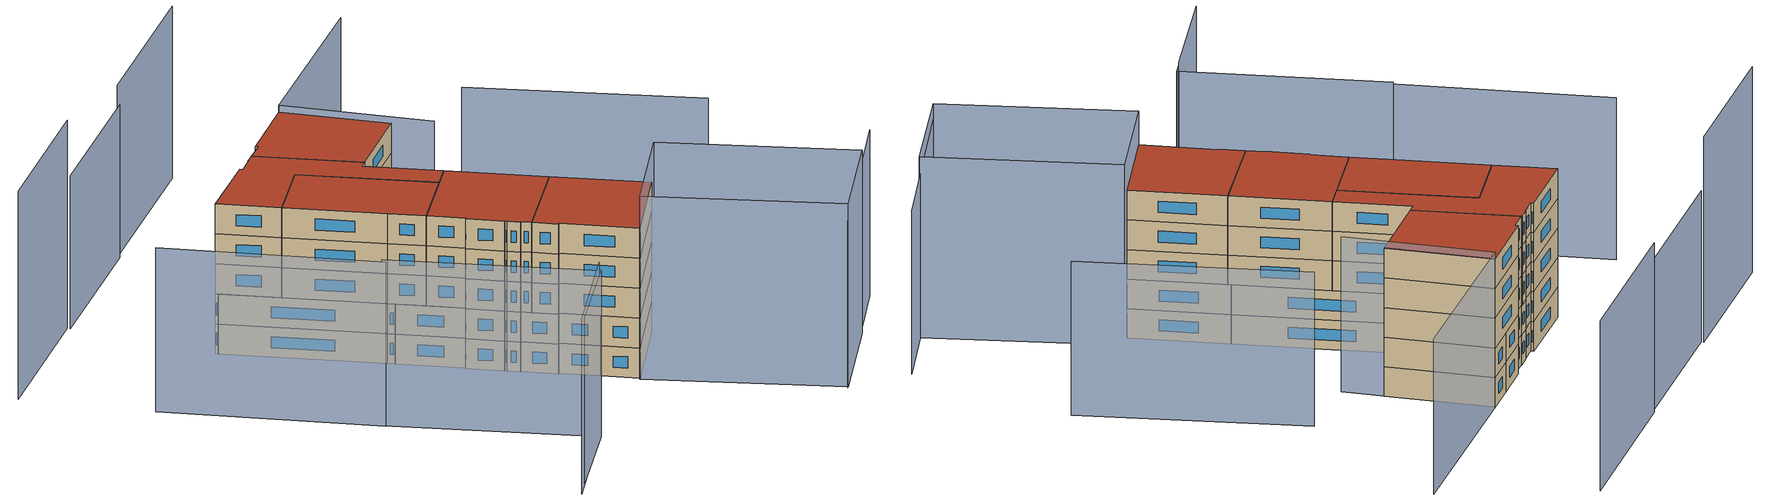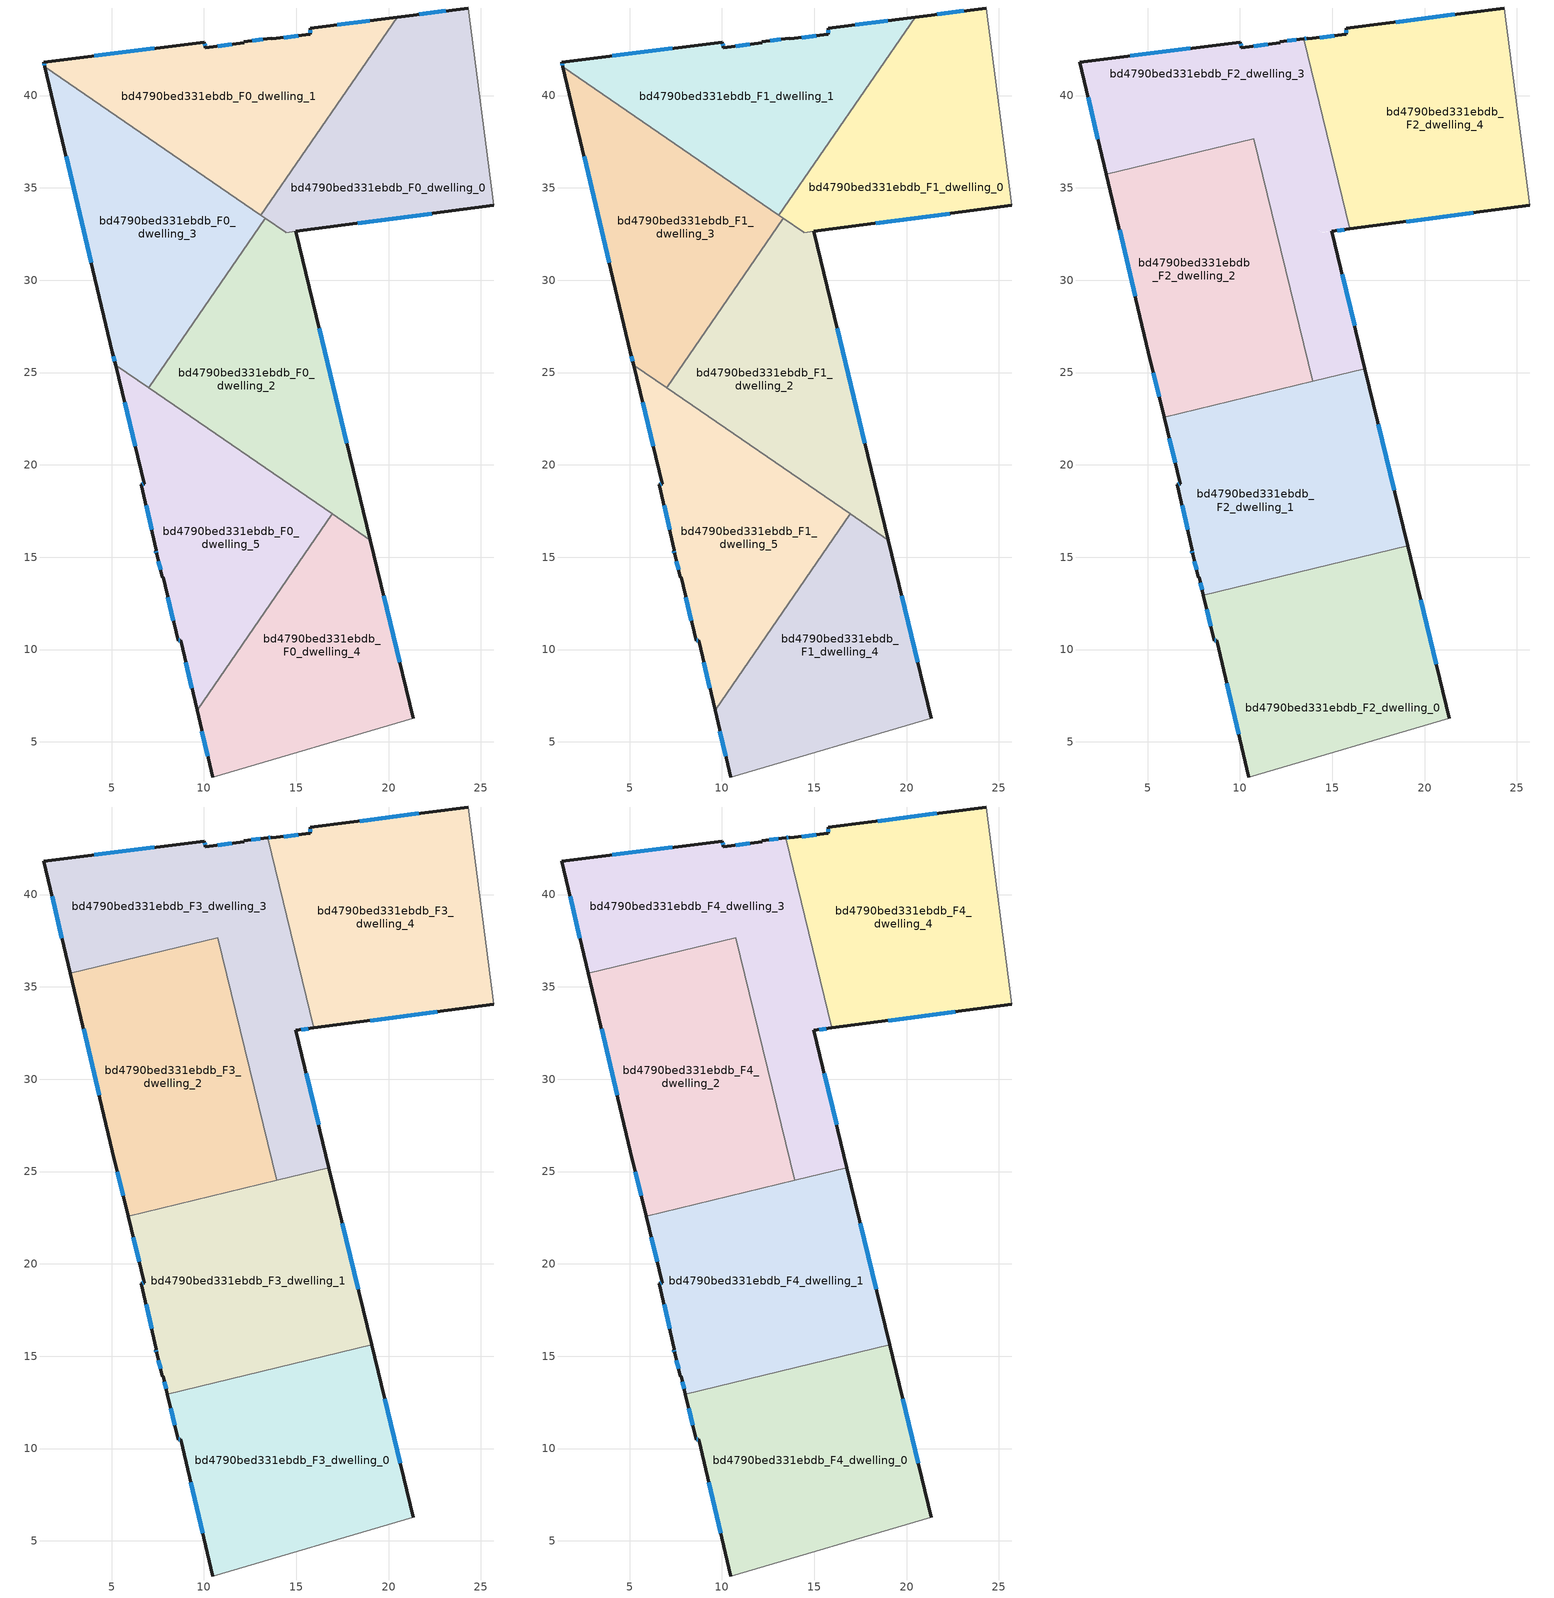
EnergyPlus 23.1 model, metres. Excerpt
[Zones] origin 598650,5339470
bd4790bed331ebdb_F0_dwelling_0
 floor ground (EU_floor_Construction): 24.31,44.74 25.7,34.05 14.44,32.58 13.09,33.52 20.46,44.24 z0
 wall outside (EU_wall_Construction): 24.31,44.74 20.46,44.24 / 14.98,32.65 25.7,34.05 z0:3
 wall to bd4790bed331ebdb_F0_dwelling_1 (EU_wall_Construction): 20.46,44.24 13.09,33.52 z0:3
 wall adiabatic (EU_wall_Construction): 25.7,34.05 24.31,44.74 z0:3
 wall to bd4790bed331ebdb_F0_dwelling_2 (EU_wall_Construction): 14.44,32.58 14.97,32.65 / 13.33,33.35 14.44,32.59 z0:3
 wall to bd4790bed331ebdb_F0_dwelling_3 (EU_wall_Construction): 13.09,33.52 13.33,33.35 z0:3
 window (EU_Window_Construction): 23.11,44.59 21.67,44.4 / 18.34,33.09 22.34,33.61 z0.94:2.06
bd4790bed331ebdb_F0_dwelling_1
 floor ground (EU_floor_Construction): 20.46,44.24 13.09,33.52 1.39,41.56 1.33,41.81 10.03,42.89 10.08,42.6 12.18,42.87 12.17,42.91 13.65,43.11 13.68,43.07 15.77,43.31 15.75,43.63 z0
 wall outside (EU_wall_Construction): 20.46,44.24 15.75,43.63 15.77,43.31 13.68,43.07 13.65,43.11 12.17,42.91 12.18,42.87 10.08,42.6 10.03,42.89 1.33,41.81 1.39,41.56 z0:3
 wall to bd4790bed331ebdb_F0_dwelling_3 (EU_wall_Construction): 1.39,41.56 13.09,33.52 z0:3
 window (EU_Window_Construction): 10.06,42.69 10.04,42.8 / 11.52,42.79 10.74,42.68 / 13.19,43.05 12.63,42.97 / 15.11,43.24 14.34,43.15 / 15.76,43.53 15.76,43.41 / 18.99,44.05 17.23,43.83 / 1.34,41.74 1.37,41.64 / 7.3,42.56 4.05,42.15 z0.94:2.06
bd4790bed331ebdb_F0_dwelling_2
 floor ground (EU_floor_Construction): 14.97,32.65 19.01,15.92 7.02,24.17 13.33,33.35 14.44,32.58 z0
 wall outside (EU_wall_Construction): 19.01,15.92 14.97,32.65 z0:3
 wall to bd4790bed331ebdb_F0_dwelling_3 (EU_wall_Construction): 13.33,33.35 7.02,24.17 z0:3
 wall to bd4790bed331ebdb_F0_dwelling_5 (EU_wall_Construction): 7.02,24.17 16.94,17.34 z0:3
 wall to bd4790bed331ebdb_F0_dwelling_4 (EU_wall_Construction): 16.94,17.34 19.01,15.92 z0:3
 window (EU_Window_Construction): 17.74,21.17 16.24,27.41 z0.94:2.06
bd4790bed331ebdb_F0_dwelling_3
 floor ground (EU_floor_Construction): 13.33,33.35 7.02,24.17 5.22,25.41 5.05,26.1 1.39,41.56 z0
 wall outside (EU_wall_Construction): 1.39,41.56 5.05,26.1 5.22,25.41 z0:3
 wall to bd4790bed331ebdb_F0_dwelling_5 (EU_wall_Construction): 5.22,25.41 7.02,24.17 z0:3
 window (EU_Window_Construction): 5.1,25.88 5.16,25.62 / 2.53,36.72 3.9,30.95 z0.94:2.06
bd4790bed331ebdb_F0_dwelling_4
 floor ground (EU_floor_Construction): 19.01,15.92 21.33,6.29 10.47,3.1 9.63,6.7 16.94,17.34 z0
 wall outside (EU_wall_Construction): 21.33,6.29 19.01,15.92 / 9.63,6.7 10.47,3.1 z0:3
 wall adiabatic (EU_wall_Construction): 10.47,3.1 21.33,6.29 z0:3
 wall to bd4790bed331ebdb_F0_dwelling_5 (EU_wall_Construction): 16.94,17.34 9.63,6.7 z0:3
 window (EU_Window_Construction): 20.6,9.31 19.74,12.9 / 9.89,5.57 10.2,4.23 z0.94:2.06
bd4790bed331ebdb_F0_dwelling_5
 floor ground (EU_floor_Construction): 16.94,17.34 9.63,6.7 8.74,10.51 8.6,10.48 7.79,13.92 7.75,13.92 7.43,15.18 7.39,15.37 7.42,15.37 6.61,18.93 6.76,18.99 5.22,25.41 z0
 wall outside (EU_wall_Construction): 7.39,15.37 7.43,15.18 7.75,13.92 7.79,13.92 8.6,10.48 8.74,10.51 9.63,6.7 / 7.39,15.37 7.42,15.37 / 5.22,25.41 6.76,18.99 6.61,18.93 7.42,15.37 z0:3
 window (EU_Window_Construction): 7.53,14.79 7.65,14.32 / 7.4,15.31 7.42,15.24 / 6.87,17.81 7.16,16.49 / 6.72,18.97 6.66,18.95 / 5.7,23.39 6.28,21 / 9.02,9.31 9.35,7.9 / 8.64,10.49 8.7,10.5 / 8.04,12.84 8.35,11.56 z0.94:2.06
bd4790bed331ebdb_F1_dwelling_0
 floor to bd4790bed331ebdb_F0_dwelling_0 (EU_floor_Construction): 24.31,44.74 25.7,34.05 14.44,32.59 13.09,33.52 20.46,44.24 z3
 wall outside (EU_wall_Construction): 24.31,44.74 20.46,44.24 / 14.98,32.65 25.7,34.05 z3:6
 wall to bd4790bed331ebdb_F1_dwelling_1 (EU_wall_Construction): 20.46,44.24 13.09,33.52 z3:6
 wall adiabatic (EU_wall_Construction): 25.7,34.05 24.31,44.74 z3:6
 wall to bd4790bed331ebdb_F1_dwelling_2 (EU_wall_Construction): 14.44,32.58 14.97,32.65 / 13.33,33.35 14.44,32.59 z3:6
 wall to bd4790bed331ebdb_F1_dwelling_3 (EU_wall_Construction): 13.09,33.52 13.33,33.35 z3:6
 window (EU_Window_Construction): 23.11,44.59 21.67,44.4 / 18.34,33.09 22.34,33.61 z3.94:5.06
bd4790bed331ebdb_F1_dwelling_1
 floor to bd4790bed331ebdb_F0_dwelling_1 (EU_floor_Construction): 20.46,44.24 13.09,33.52 1.39,41.56 1.33,41.81 10.03,42.89 10.08,42.6 12.18,42.87 12.17,42.91 13.65,43.11 13.68,43.07 15.77,43.31 15.75,43.63 z3
 wall outside (EU_wall_Construction): 20.46,44.24 15.75,43.63 15.77,43.31 13.68,43.07 13.65,43.11 12.17,42.91 12.18,42.87 10.08,42.6 10.03,42.89 1.33,41.81 1.39,41.56 z3:6
 wall to bd4790bed331ebdb_F1_dwelling_3 (EU_wall_Construction): 1.39,41.56 13.09,33.52 z3:6
 window (EU_Window_Construction): 10.06,42.69 10.04,42.8 / 11.52,42.79 10.74,42.68 / 13.19,43.05 12.63,42.97 / 15.11,43.24 14.34,43.15 / 15.76,43.53 15.76,43.41 / 18.99,44.05 17.23,43.83 / 1.34,41.74 1.37,41.64 / 7.3,42.56 4.05,42.15 z3.94:5.06
bd4790bed331ebdb_F1_dwelling_2
 floor to bd4790bed331ebdb_F0_dwelling_2 (EU_floor_Construction): 14.97,32.65 19.01,15.92 7.02,24.17 13.33,33.35 14.44,32.58 z3
 wall outside (EU_wall_Construction): 19.01,15.92 14.97,32.65 z3:6
 wall to bd4790bed331ebdb_F1_dwelling_3 (EU_wall_Construction): 13.33,33.35 7.02,24.17 z3:6
 wall to bd4790bed331ebdb_F1_dwelling_5 (EU_wall_Construction): 7.02,24.17 16.94,17.34 z3:6
 wall to bd4790bed331ebdb_F1_dwelling_4 (EU_wall_Construction): 16.94,17.34 19.01,15.92 z3:6
 window (EU_Window_Construction): 17.74,21.17 16.24,27.41 z3.94:5.06
 ceiling adiabatic (EU_roof_Construction): 19.01,15.92 16.77,25.21 8.43,23.19 z6
bd4790bed331ebdb_F1_dwelling_3
 floor to bd4790bed331ebdb_F0_dwelling_3 (EU_floor_Construction): 13.33,33.35 7.02,24.17 5.22,25.41 5.05,26.1 1.39,41.56 z3
 wall outside (EU_wall_Construction): 1.39,41.56 5.05,26.1 5.22,25.41 z3:6
 wall to bd4790bed331ebdb_F1_dwelling_5 (EU_wall_Construction): 5.22,25.41 7.02,24.17 z3:6
 window (EU_Window_Construction): 5.1,25.88 5.16,25.62 / 2.53,36.72 3.9,30.95 z3.94:5.06
bd4790bed331ebdb_F1_dwelling_4
 floor to bd4790bed331ebdb_F0_dwelling_4 (EU_floor_Construction): 19.01,15.92 21.33,6.29 10.47,3.1 9.63,6.7 16.94,17.34 z3
 wall outside (EU_wall_Construction): 21.33,6.29 19.01,15.92 / 9.63,6.7 10.47,3.1 z3:6
 wall adiabatic (EU_wall_Construction): 10.47,3.1 21.33,6.29 z3:6
 wall to bd4790bed331ebdb_F1_dwelling_5 (EU_wall_Construction): 16.94,17.34 9.63,6.7 z3:6
 window (EU_Window_Construction): 20.6,9.31 19.74,12.9 / 9.89,5.57 10.2,4.23 z3.94:5.06
bd4790bed331ebdb_F1_dwelling_5
 floor to bd4790bed331ebdb_F0_dwelling_5 (EU_floor_Construction): 16.94,17.34 9.63,6.7 8.74,10.51 8.6,10.48 7.79,13.92 7.75,13.92 7.43,15.18 7.39,15.37 7.42,15.37 6.61,18.93 6.76,18.99 5.22,25.41 z3
 wall outside (EU_wall_Construction): 7.39,15.37 7.43,15.18 7.75,13.92 7.79,13.92 8.6,10.48 8.74,10.51 9.63,6.7 / 7.39,15.37 7.42,15.37 / 5.22,25.41 6.76,18.99 6.61,18.93 7.42,15.37 z3:6
 window (EU_Window_Construction): 7.53,14.79 7.65,14.32 / 7.4,15.31 7.42,15.24 / 6.87,17.81 7.16,16.49 / 6.72,18.97 6.66,18.95 / 5.7,23.39 6.28,21 / 9.02,9.31 9.35,7.9 / 8.64,10.49 8.7,10.5 / 8.04,12.84 8.35,11.56 z3.94:5.06
bd4790bed331ebdb_F2_dwelling_0
 floor to bd4790bed331ebdb_F1_dwelling_4 (EU_floor_Construction): 19.08,15.62 21.33,6.29 10.47,3.1 9.63,6.7 15.09,14.65 z6
 floor to bd4790bed331ebdb_F1_dwelling_5 (EU_floor_Construction): 15.09,14.65 9.63,6.7 8.74,10.51 8.6,10.48 8.02,12.94 z6
 wall outside (EU_wall_Construction): 8.02,12.94 8.6,10.48 8.74,10.51 10.47,3.1 / 21.33,6.29 19.08,15.62 z6:9
 wall to bd4790bed331ebdb_F2_dwelling_1 (EU_wall_Construction): 19.08,15.62 8.02,12.94 z6:9
 wall adiabatic (EU_wall_Construction): 10.47,3.1 21.33,6.29 z6:9
 window (EU_Window_Construction): 8.64,10.49 8.7,10.5 / 8.2,12.17 8.42,11.25 / 20.63,9.21 19.79,12.69 / 9.28,8.18 9.93,5.42 z6.94:8.06
bd4790bed331ebdb_F2_dwelling_1
 floor to bd4790bed331ebdb_F1_dwelling_5 (EU_floor_Construction): 16.94,17.34 15.09,14.65 8.02,12.94 7.79,13.92 7.75,13.92 7.43,15.18 7.39,15.37 7.42,15.37 6.61,18.93 6.76,18.99 5.9,22.58 8.43,23.19 z6
 floor to bd4790bed331ebdb_F1_dwelling_4 (EU_floor_Construction): 19.01,15.92 19.08,15.62 15.09,14.65 16.94,17.34 z6
 floor adiabatic (EU_floor_Construction): 16.77,25.21 19.01,15.92 8.43,23.19 z6
 wall outside (EU_wall_Construction): 7.39,15.37 7.43,15.18 7.75,13.92 7.79,13.92 8.02,12.94 / 7.39,15.37 7.42,15.37 / 5.9,22.58 6.76,18.99 6.61,18.93 7.42,15.37 / 19.08,15.62 16.77,25.21 z6:9
 wall to bd4790bed331ebdb_F2_dwelling_2 (EU_wall_Construction): 13.93,24.52 5.9,22.58 z6:9
 wall to bd4790bed331ebdb_F2_dwelling_3 (EU_wall_Construction): 16.77,25.21 13.93,24.52 z6:9
 window (EU_Window_Construction): 7.53,14.79 7.65,14.32 / 7.4,15.31 7.42,15.24 / 6.87,17.81 7.16,16.49 / 6.72,18.97 6.66,18.95 / 6.17,21.46 6.49,20.12 / 18.36,18.62 17.49,22.2 / 7.86,13.61 7.95,13.25 z6.94:8.06
bd4790bed331ebdb_F2_dwelling_2
 floor to bd4790bed331ebdb_F1_dwelling_3 (EU_floor_Construction): 11.49,34.61 12.2,31.7 7.02,24.17 5.22,25.41 5.05,26.1 2.76,35.75 8,37.01 z6
 floor to bd4790bed331ebdb_F1_dwelling_1 (EU_floor_Construction): 10.75,37.67 11.49,34.61 8,37.01 z6
 floor to bd4790bed331ebdb_F1_dwelling_5 (EU_floor_Construction): 8.43,23.19 5.9,22.58 5.22,25.41 z6
 floor to bd4790bed331ebdb_F1_dwelling_2 (EU_floor_Construction): 12.2,31.7 13.93,24.52 8.43,23.19 7.02,24.17 z6
 wall outside (EU_wall_Construction): 2.76,35.75 5.05,26.1 5.9,22.58 z6:9
 wall to bd4790bed331ebdb_F2_dwelling_3 (EU_wall_Construction): 13.93,24.52 10.75,37.67 2.76,35.75 z6:9
 window (EU_Window_Construction): 3.48,32.72 4.33,29.12 / 5.31,25 5.63,23.68 z6.94:8.06
bd4790bed331ebdb_F2_dwelling_3
 floor to bd4790bed331ebdb_F1_dwelling_1 (EU_floor_Construction): 13.46,43.08 15.08,36.41 13.09,33.52 11.49,34.61 10.75,37.67 8,37.01 1.39,41.56 1.33,41.81 10.03,42.89 10.08,42.6 12.18,42.87 12.17,42.91 z6
 floor to bd4790bed331ebdb_F1_dwelling_0 (EU_floor_Construction): 15.08,36.41 15.95,32.78 14.44,32.59 13.09,33.52 z6
 floor to bd4790bed331ebdb_F1_dwelling_3 (EU_floor_Construction): 8,37.01 2.76,35.75 1.39,41.56 z6; 13.33,33.35 12.2,31.7 11.49,34.61 z6
 floor to bd4790bed331ebdb_F1_dwelling_2 (EU_floor_Construction): 14.97,32.65 16.77,25.21 13.93,24.52 12.2,31.7 13.33,33.35 14.44,32.58 z6
 wall outside (EU_wall_Construction): 13.46,43.08 12.17,42.91 12.18,42.87 10.08,42.6 10.03,42.89 1.33,41.81 2.76,35.75 / 16.77,25.21 14.97,32.65 15.95,32.78 z6:9
 wall to bd4790bed331ebdb_F2_dwelling_4 (EU_wall_Construction): 15.95,32.78 13.46,43.08 z6:9
 window (EU_Window_Construction): 1.78,39.91 2.31,37.65 / 7.3,42.56 4.05,42.15 / 10.06,42.69 10.04,42.8 / 11.52,42.79 10.74,42.68 / 13.06,43.03 12.57,42.97 / 15.28,32.69 15.65,32.74 / 16.21,27.54 15.54,30.32 z6.94:8.06
bd4790bed331ebdb_F2_dwelling_4
 floor to bd4790bed331ebdb_F1_dwelling_0 (EU_floor_Construction): 24.31,44.74 25.7,34.05 15.95,32.78 15.08,36.41 20.46,44.24 z6
 floor to bd4790bed331ebdb_F1_dwelling_1 (EU_floor_Construction): 20.46,44.24 15.08,36.41 13.46,43.08 13.65,43.11 13.68,43.07 15.77,43.31 15.75,43.63 z6
 wall outside (EU_wall_Construction): 24.31,44.74 15.75,43.63 15.77,43.31 13.68,43.07 13.65,43.11 13.46,43.08 / 15.95,32.78 25.7,34.05 z6:9
 wall adiabatic (EU_wall_Construction): 25.7,34.05 24.31,44.74 z6:9
 window (EU_Window_Construction): 13.59,43.1 13.52,43.09 / 15.11,43.24 14.34,43.15 / 15.76,43.53 15.76,43.41 / 21.63,44.4 18.44,43.98 / 19.01,33.18 22.64,33.65 z6.94:8.06
bd4790bed331ebdb_F3_dwelling_0
 floor to bd4790bed331ebdb_F2_dwelling_0 (EU_floor_Construction): 19.08,15.62 21.33,6.29 10.47,3.1 8.74,10.51 8.6,10.48 8.02,12.94 z9
 wall outside (EU_wall_Construction): 8.02,12.94 8.6,10.48 8.74,10.51 10.47,3.1 / 21.33,6.29 19.08,15.62 z9:12
 wall to bd4790bed331ebdb_F3_dwelling_1 (EU_wall_Construction): 19.08,15.62 8.02,12.94 z9:12
 wall adiabatic (EU_wall_Construction): 10.47,3.1 21.33,6.29 z9:12
 window (EU_Window_Construction): 8.64,10.49 8.7,10.5 / 8.2,12.17 8.42,11.25 / 20.63,9.21 19.79,12.69 / 9.28,8.18 9.93,5.42 z9.94:11.06
bd4790bed331ebdb_F3_dwelling_1
 floor to bd4790bed331ebdb_F2_dwelling_1 (EU_floor_Construction): 16.77,25.21 19.08,15.62 8.02,12.94 7.79,13.92 7.75,13.92 7.43,15.18 7.39,15.37 7.42,15.37 6.61,18.93 6.76,18.99 5.9,22.58 z9
 wall outside (EU_wall_Construction): 7.39,15.37 7.43,15.18 7.75,13.92 7.79,13.92 8.02,12.94 / 7.39,15.37 7.42,15.37 / 5.9,22.58 6.76,18.99 6.61,18.93 7.42,15.37 / 19.08,15.62 16.77,25.21 z9:12
 wall to bd4790bed331ebdb_F3_dwelling_2 (EU_wall_Construction): 13.93,24.52 5.9,22.58 z9:12
 wall to bd4790bed331ebdb_F3_dwelling_3 (EU_wall_Construction): 16.77,25.21 13.93,24.52 z9:12
 window (EU_Window_Construction): 7.53,14.79 7.65,14.32 / 7.4,15.31 7.42,15.24 / 6.87,17.81 7.16,16.49 / 6.72,18.97 6.66,18.95 / 6.17,21.46 6.49,20.12 / 18.36,18.62 17.49,22.2 / 7.86,13.61 7.95,13.25 z9.94:11.06
bd4790bed331ebdb_F3_dwelling_2
 floor to bd4790bed331ebdb_F2_dwelling_2 (EU_floor_Construction): 10.75,37.67 13.93,24.52 5.9,22.58 5.05,26.1 2.76,35.75 z9
 wall outside (EU_wall_Construction): 2.76,35.75 5.05,26.1 5.9,22.58 z9:12
 wall to bd4790bed331ebdb_F3_dwelling_3 (EU_wall_Construction): 13.93,24.52 10.75,37.67 2.76,35.75 z9:12
 window (EU_Window_Construction): 3.48,32.72 4.33,29.12 / 5.31,25 5.63,23.68 z9.94:11.06
bd4790bed331ebdb_F3_dwelling_3
 floor to bd4790bed331ebdb_F2_dwelling_3 (EU_floor_Construction): 13.46,43.08 15.95,32.78 14.97,32.65 16.77,25.21 13.93,24.52 10.75,37.67 2.76,35.75 1.33,41.81 10.03,42.89 10.08,42.6 12.18,42.87 12.17,42.91 z9
 wall outside (EU_wall_Construction): 13.46,43.08 12.17,42.91 12.18,42.87 10.08,42.6 10.03,42.89 1.33,41.81 2.76,35.75 / 16.77,25.21 14.97,32.65 15.95,32.78 z9:12
 wall to bd4790bed331ebdb_F3_dwelling_4 (EU_wall_Construction): 15.95,32.78 13.46,43.08 z9:12
 window (EU_Window_Construction): 1.78,39.91 2.31,37.65 / 7.3,42.56 4.05,42.15 / 10.06,42.69 10.04,42.8 / 11.52,42.79 10.74,42.68 / 13.06,43.03 12.57,42.97 / 15.28,32.69 15.65,32.74 / 16.21,27.54 15.54,30.32 z9.94:11.06
bd4790bed331ebdb_F3_dwelling_4
 floor to bd4790bed331ebdb_F2_dwelling_4 (EU_floor_Construction): 24.31,44.74 25.7,34.05 15.95,32.78 13.46,43.08 13.65,43.11 13.68,43.07 15.77,43.31 15.75,43.63 z9
 wall outside (EU_wall_Construction): 24.31,44.74 15.75,43.63 15.77,43.31 13.68,43.07 13.65,43.11 13.46,43.08 / 15.95,32.78 25.7,34.05 z9:12
 wall adiabatic (EU_wall_Construction): 25.7,34.05 24.31,44.74 z9:12
 window (EU_Window_Construction): 13.59,43.1 13.52,43.09 / 15.11,43.24 14.34,43.15 / 15.76,43.53 15.76,43.41 / 21.63,44.4 18.44,43.98 / 19.01,33.18 22.64,33.65 z9.94:11.06
bd4790bed331ebdb_F4_dwelling_0
 floor to bd4790bed331ebdb_F3_dwelling_0 (EU_floor_Construction): 19.08,15.62 21.33,6.29 10.47,3.1 8.74,10.51 8.6,10.48 8.02,12.94 z12
 wall outside (EU_wall_Construction): 8.02,12.94 8.6,10.48 8.74,10.51 10.47,3.1 / 21.33,6.29 19.08,15.62 z12:15
 wall to bd4790bed331ebdb_F4_dwelling_1 (EU_wall_Construction): 19.08,15.62 8.02,12.94 z12:15
 wall adiabatic (EU_wall_Construction): 10.47,3.1 21.33,6.29 z12:15
 window (EU_Window_Construction): 8.64,10.49 8.7,10.5 / 8.2,12.17 8.42,11.25 / 20.63,9.21 19.79,12.69 / 9.28,8.18 9.93,5.42 z12.94:14.06
 roof outside (EU_roof_Construction): 21.33,6.29 19.08,15.62 8.02,12.94 8.6,10.48 8.74,10.51 10.47,3.1 z15
bd4790bed331ebdb_F4_dwelling_1
 floor to bd4790bed331ebdb_F3_dwelling_1 (EU_floor_Construction): 16.77,25.21 19.08,15.62 8.02,12.94 7.79,13.92 7.75,13.92 7.43,15.18 7.39,15.37 7.42,15.37 6.61,18.93 6.76,18.99 5.9,22.58 z12
 wall outside (EU_wall_Construction): 7.39,15.37 7.43,15.18 7.75,13.92 7.79,13.92 8.02,12.94 / 7.39,15.37 7.42,15.37 / 5.9,22.58 6.76,18.99 6.61,18.93 7.42,15.37 / 19.08,15.62 16.77,25.21 z12:15
 wall to bd4790bed331ebdb_F4_dwelling_2 (EU_wall_Construction): 13.93,24.52 5.9,22.58 z12:15
 wall to bd4790bed331ebdb_F4_dwelling_3 (EU_wall_Construction): 16.77,25.21 13.93,24.52 z12:15
 window (EU_Window_Construction): 7.53,14.79 7.65,14.32 / 7.4,15.31 7.42,15.24 / 6.87,17.81 7.16,16.49 / 6.72,18.97 6.66,18.95 / 6.17,21.46 6.49,20.12 / 18.36,18.62 17.49,22.2 / 7.86,13.61 7.95,13.25 z12.94:14.06
 roof outside (EU_roof_Construction): 19.08,15.62 16.77,25.21 5.9,22.58 6.76,18.99 6.61,18.93 7.42,15.37 7.39,15.37 7.43,15.18 7.75,13.92 7.79,13.92 8.02,12.94 z15
bd4790bed331ebdb_F4_dwelling_2
 floor to bd4790bed331ebdb_F3_dwelling_2 (EU_floor_Construction): 10.75,37.67 13.93,24.52 5.9,22.58 5.05,26.1 2.76,35.75 z12
 wall outside (EU_wall_Construction): 2.76,35.75 5.05,26.1 5.9,22.58 z12:15
 wall to bd4790bed331ebdb_F4_dwelling_3 (EU_wall_Construction): 13.93,24.52 10.75,37.67 2.76,35.75 z12:15
 window (EU_Window_Construction): 3.48,32.72 4.33,29.12 / 5.31,25 5.63,23.68 z12.94:14.06
 roof outside (EU_roof_Construction): 13.93,24.52 10.75,37.67 2.76,35.75 5.05,26.1 5.9,22.58 z15
bd4790bed331ebdb_F4_dwelling_3
 floor to bd4790bed331ebdb_F3_dwelling_3 (EU_floor_Construction): 13.46,43.08 15.95,32.78 14.97,32.65 16.77,25.21 13.93,24.52 10.75,37.67 2.76,35.75 1.33,41.81 10.03,42.89 10.08,42.6 12.18,42.87 12.17,42.91 z12
 wall outside (EU_wall_Construction): 13.46,43.08 12.17,42.91 12.18,42.87 10.08,42.6 10.03,42.89 1.33,41.81 2.76,35.75 / 16.77,25.21 14.97,32.65 15.95,32.78 z12:15
 wall to bd4790bed331ebdb_F4_dwelling_4 (EU_wall_Construction): 15.95,32.78 13.46,43.08 z12:15
 window (EU_Window_Construction): 1.78,39.91 2.31,37.65 / 7.3,42.56 4.05,42.15 / 10.06,42.69 10.04,42.8 / 11.52,42.79 10.74,42.68 / 13.06,43.03 12.57,42.97 / 15.28,32.69 15.65,32.74 / 16.21,27.54 15.54,30.32 z12.94:14.06
 roof outside (EU_roof_Construction): 16.77,25.21 14.97,32.65 15.95,32.78 13.46,43.08 12.17,42.91 12.18,42.87 10.08,42.6 10.03,42.89 1.33,41.81 2.76,35.75 10.75,37.67 13.93,24.52 z15
bd4790bed331ebdb_F4_dwelling_4
 floor to bd4790bed331ebdb_F3_dwelling_4 (EU_floor_Construction): 24.31,44.74 25.7,34.05 15.95,32.78 13.46,43.08 13.65,43.11 13.68,43.07 15.77,43.31 15.75,43.63 z12
 wall outside (EU_wall_Construction): 24.31,44.74 15.75,43.63 15.77,43.31 13.68,43.07 13.65,43.11 13.46,43.08 / 15.95,32.78 25.7,34.05 z12:15
 wall adiabatic (EU_wall_Construction): 25.7,34.05 24.31,44.74 z12:15
 window (EU_Window_Construction): 13.59,43.1 13.52,43.09 / 15.11,43.24 14.34,43.15 / 15.76,43.53 15.76,43.41 / 21.63,44.4 18.44,43.98 / 19.01,33.18 22.64,33.65 z12.94:14.06
 roof outside (EU_roof_Construction): 25.7,34.05 24.31,44.74 15.75,43.63 15.77,43.31 13.68,43.07 13.65,43.11 13.46,43.08 15.95,32.78 z15
shading: 15.45,-15.62 37.16,-9.1 / -9.27,20.93 -4.21,1.09 / -4.21,1.09 -15.7,-1.85 z0:16.6; -13.9,41.62 -9.23,20.55 z0:16.4; -17.89,-2.44 -4.35,1.24 z0:17.5; 28.41,-11.84 15.66,-15.57 / 15.66,-15.57 10.22,3.03 / 10.22,3.03 22.96,6.76 / 22.96,6.76 28.41,-11.84 z0:18.3; 41,8.59 34.98,30.73 z0:15.6; 26.11,29.91 24.31,44.74 / 24.31,44.74 46.44,47.42 z0:15.7; 2.05,56.86 -15.83,54.6 z0:20.8; 19.94,58.83 2.07,56.6 z0:15.3; 39.86,61.57 19.9,59.05 z0:17.2
[Building]
EU S2 Campaign: North Axis=0; Terrain=City; Solar Distribution=FullExterior
[Site:Location]
Vienna: Latitude=48; Longitude=16.5; Time Zone=1; Elevation=183
[SizingPeriod:WeatherFileDays]
AnnualSizingPeriod: Begin Month=1; Begin Day of Month=1; End Month=12; End Day of Month=31; Day of Week for Start Day=Monday; Use Weather File Daylight Saving Period=No; Use Weather File Rain and Snow Indicators=No
[MATERIAL]
EU_InternalMass_Material: Roughness=MediumRough; Thickness=0.1; Conductivity=1; Density=1800; Specific Heat=900; Thermal Absorptance=0.9; Solar Absorptance=0.7; Visible Absorptance=0.7
[MATERIAL:NOMASS] Roughness=MediumRough; Thermal Absorptance=0.9; Solar Absorptance=0.7; Visible Absorptance=0.7
Name | Thermal Resistance
EU_wall_NoMass | 0.914258
EU_roof_NoMass | 0.954009
EU_floor_NoMass | 1.09711
[WINDOWMATERIAL:SIMPLEGLAZINGSYSTEM]
EU_Window_SimpleGlazing: UFactor=2.09642; Solar Heat Gain Coefficient=0.65; Visible Transmittance=0.65
[CONSTRUCTION]
EU_wall_Construction: EU_wall_NoMass
EU_roof_Construction: EU_roof_NoMass
EU_floor_Construction: EU_floor_NoMass
EU_Window_Construction: EU_Window_SimpleGlazing
EU_InternalMass_Construction: EU_InternalMass_Material
[ZONE] Type=1; Multiplier=1; Ceiling Height=autocalculate; Floor Area=autocalculate; Part of Total Floor Area=Yes
Name | Volume
bd4790bed331ebdb_F0_dwelling_0 | 278.577
bd4790bed331ebdb_F1_dwelling_0 | 278.517
bd4790bed331ebdb_F2_dwelling_0; bd4790bed331ebdb_F3_dwelling_0; bd4790bed331ebdb_F4_dwelling_0 | 334.815
bd4790bed331ebdb_F0_dwelling_1; bd4790bed331ebdb_F1_dwelling_1 | 279.013
bd4790bed331ebdb_F2_dwelling_1; bd4790bed331ebdb_F3_dwelling_1; bd4790bed331ebdb_F4_dwelling_1; bd4790bed331ebdb_F2_dwelling_2; bd4790bed331ebdb_F3_dwelling_2; bd4790bed331ebdb_F4_dwelling_2 | 334.8
bd4790bed331ebdb_F0_dwelling_2; bd4790bed331ebdb_F1_dwelling_2 | 279.433
bd4790bed331ebdb_F0_dwelling_3; bd4790bed331ebdb_F1_dwelling_3 | 279.028
bd4790bed331ebdb_F2_dwelling_3; bd4790bed331ebdb_F3_dwelling_3; bd4790bed331ebdb_F4_dwelling_3 | 334.844
bd4790bed331ebdb_F0_dwelling_4; bd4790bed331ebdb_F1_dwelling_4 | 279.025
bd4790bed331ebdb_F2_dwelling_4; bd4790bed331ebdb_F3_dwelling_4; bd4790bed331ebdb_F4_dwelling_4 | 334.816
bd4790bed331ebdb_F0_dwelling_5; bd4790bed331ebdb_F1_dwelling_5 | 279.015
[INTERNALMASS] Construction=EU_InternalMass_Construction
Name | Zone or ZoneList | Surface Area
bd4790bed331ebdb_F0_dwelling_0_EU_InternalMass | bd4790bed331ebdb_F0_dwelling_0 | 92.8569
bd4790bed331ebdb_F0_dwelling_1_EU_InternalMass | bd4790bed331ebdb_F0_dwelling_1 | 93.0048
bd4790bed331ebdb_F0_dwelling_2_EU_InternalMass | bd4790bed331ebdb_F0_dwelling_2 | 93.1412
bd4790bed331ebdb_F0_dwelling_3_EU_InternalMass | bd4790bed331ebdb_F0_dwelling_3 | 93.0092
bd4790bed331ebdb_F0_dwelling_4_EU_InternalMass | bd4790bed331ebdb_F0_dwelling_4 | 93.0086
bd4790bed331ebdb_F0_dwelling_5_EU_InternalMass | bd4790bed331ebdb_F0_dwelling_5 | 93.0055
bd4790bed331ebdb_F1_dwelling_0_EU_InternalMass | bd4790bed331ebdb_F1_dwelling_0 | 92.8569
bd4790bed331ebdb_F1_dwelling_1_EU_InternalMass | bd4790bed331ebdb_F1_dwelling_1 | 93.0048
bd4790bed331ebdb_F1_dwelling_2_EU_InternalMass | bd4790bed331ebdb_F1_dwelling_2 | 93.1412
bd4790bed331ebdb_F1_dwelling_3_EU_InternalMass | bd4790bed331ebdb_F1_dwelling_3 | 93.0092
bd4790bed331ebdb_F1_dwelling_4_EU_InternalMass | bd4790bed331ebdb_F1_dwelling_4 | 93.0086
bd4790bed331ebdb_F1_dwelling_5_EU_InternalMass | bd4790bed331ebdb_F1_dwelling_5 | 93.0055
bd4790bed331ebdb_F2_dwelling_0_EU_InternalMass | bd4790bed331ebdb_F2_dwelling_0 | 111.605
bd4790bed331ebdb_F2_dwelling_1_EU_InternalMass | bd4790bed331ebdb_F2_dwelling_1 | 111.6
bd4790bed331ebdb_F2_dwelling_2_EU_InternalMass | bd4790bed331ebdb_F2_dwelling_2 | 111.599
bd4790bed331ebdb_F2_dwelling_3_EU_InternalMass | bd4790bed331ebdb_F2_dwelling_3 | 111.615
bd4790bed331ebdb_F2_dwelling_4_EU_InternalMass | bd4790bed331ebdb_F2_dwelling_4 | 111.605
bd4790bed331ebdb_F3_dwelling_0_EU_InternalMass | bd4790bed331ebdb_F3_dwelling_0 | 111.605
bd4790bed331ebdb_F3_dwelling_1_EU_InternalMass | bd4790bed331ebdb_F3_dwelling_1 | 111.6
bd4790bed331ebdb_F3_dwelling_2_EU_InternalMass | bd4790bed331ebdb_F3_dwelling_2 | 111.599
bd4790bed331ebdb_F3_dwelling_3_EU_InternalMass | bd4790bed331ebdb_F3_dwelling_3 | 111.615
bd4790bed331ebdb_F3_dwelling_4_EU_InternalMass | bd4790bed331ebdb_F3_dwelling_4 | 111.605
bd4790bed331ebdb_F4_dwelling_0_EU_InternalMass | bd4790bed331ebdb_F4_dwelling_0 | 111.605
bd4790bed331ebdb_F4_dwelling_1_EU_InternalMass | bd4790bed331ebdb_F4_dwelling_1 | 111.6
bd4790bed331ebdb_F4_dwelling_2_EU_InternalMass | bd4790bed331ebdb_F4_dwelling_2 | 111.599
bd4790bed331ebdb_F4_dwelling_3_EU_InternalMass | bd4790bed331ebdb_F4_dwelling_3 | 111.615
bd4790bed331ebdb_F4_dwelling_4_EU_InternalMass | bd4790bed331ebdb_F4_dwelling_4 | 111.605
[OTHEREQUIPMENT] Fuel Type=Electricity; Design Level Calculation Method=Watts/Area; Power per Zone Floor Area=1; Fraction Latent=0; Fraction Radiant=0; Fraction Lost=0; Carbon Dioxide Generation Rate=0; EndUse Subcategory=EU_Step8_InternalGains
Name | Zone or ZoneList or Space or SpaceList | Schedule
EU_Step8_InternalGain_bd4790bed331ebdb_F0_dwelling_0_f000 | bd4790bed331ebdb_F0_dwelling_0 | EU_Step8_GainSchedule_bd4790bed331ebdb_F0_dwelling_0_f000
EU_Step8_InternalGain_bd4790bed331ebdb_F0_dwelling_1_f000 | bd4790bed331ebdb_F0_dwelling_1 | EU_Step8_GainSchedule_bd4790bed331ebdb_F0_dwelling_1_f000
EU_Step8_InternalGain_bd4790bed331ebdb_F0_dwelling_2_f000 | bd4790bed331ebdb_F0_dwelling_2 | EU_Step8_GainSchedule_bd4790bed331ebdb_F0_dwelling_2_f000
EU_Step8_InternalGain_bd4790bed331ebdb_F0_dwelling_3_f000 | bd4790bed331ebdb_F0_dwelling_3 | EU_Step8_GainSchedule_bd4790bed331ebdb_F0_dwelling_3_f000
EU_Step8_InternalGain_bd4790bed331ebdb_F0_dwelling_4_f000 | bd4790bed331ebdb_F0_dwelling_4 | EU_Step8_GainSchedule_bd4790bed331ebdb_F0_dwelling_4_f000
EU_Step8_InternalGain_bd4790bed331ebdb_F0_dwelling_5_f000 | bd4790bed331ebdb_F0_dwelling_5 | EU_Step8_GainSchedule_bd4790bed331ebdb_F0_dwelling_5_f000
EU_Step8_InternalGain_bd4790bed331ebdb_F1_dwelling_0_f000 | bd4790bed331ebdb_F1_dwelling_0 | EU_Step8_GainSchedule_bd4790bed331ebdb_F1_dwelling_0_f000
EU_Step8_InternalGain_bd4790bed331ebdb_F1_dwelling_1_f000 | bd4790bed331ebdb_F1_dwelling_1 | EU_Step8_GainSchedule_bd4790bed331ebdb_F1_dwelling_1_f000
EU_Step8_InternalGain_bd4790bed331ebdb_F1_dwelling_2_f000 | bd4790bed331ebdb_F1_dwelling_2 | EU_Step8_GainSchedule_bd4790bed331ebdb_F1_dwelling_2_f000
EU_Step8_InternalGain_bd4790bed331ebdb_F1_dwelling_3_f000 | bd4790bed331ebdb_F1_dwelling_3 | EU_Step8_GainSchedule_bd4790bed331ebdb_F1_dwelling_3_f000
EU_Step8_InternalGain_bd4790bed331ebdb_F1_dwelling_4_f000 | bd4790bed331ebdb_F1_dwelling_4 | EU_Step8_GainSchedule_bd4790bed331ebdb_F1_dwelling_4_f000
EU_Step8_InternalGain_bd4790bed331ebdb_F1_dwelling_5_f000 | bd4790bed331ebdb_F1_dwelling_5 | EU_Step8_GainSchedule_bd4790bed331ebdb_F1_dwelling_5_f000
EU_Step8_InternalGain_bd4790bed331ebdb_F2_dwelling_0_f000 | bd4790bed331ebdb_F2_dwelling_0 | EU_Step8_GainSchedule_bd4790bed331ebdb_F2_dwelling_0_f000
EU_Step8_InternalGain_bd4790bed331ebdb_F2_dwelling_1_f000 | bd4790bed331ebdb_F2_dwelling_1 | EU_Step8_GainSchedule_bd4790bed331ebdb_F2_dwelling_1_f000
EU_Step8_InternalGain_bd4790bed331ebdb_F2_dwelling_2_f000 | bd4790bed331ebdb_F2_dwelling_2 | EU_Step8_GainSchedule_bd4790bed331ebdb_F2_dwelling_2_f000
EU_Step8_InternalGain_bd4790bed331ebdb_F2_dwelling_3_f000 | bd4790bed331ebdb_F2_dwelling_3 | EU_Step8_GainSchedule_bd4790bed331ebdb_F2_dwelling_3_f000
EU_Step8_InternalGain_bd4790bed331ebdb_F2_dwelling_4_f000 | bd4790bed331ebdb_F2_dwelling_4 | EU_Step8_GainSchedule_bd4790bed331ebdb_F2_dwelling_4_f000
EU_Step8_InternalGain_bd4790bed331ebdb_F3_dwelling_0_f000 | bd4790bed331ebdb_F3_dwelling_0 | EU_Step8_GainSchedule_bd4790bed331ebdb_F3_dwelling_0_f000
EU_Step8_InternalGain_bd4790bed331ebdb_F3_dwelling_1_f000 | bd4790bed331ebdb_F3_dwelling_1 | EU_Step8_GainSchedule_bd4790bed331ebdb_F3_dwelling_1_f000
EU_Step8_InternalGain_bd4790bed331ebdb_F3_dwelling_2_f000 | bd4790bed331ebdb_F3_dwelling_2 | EU_Step8_GainSchedule_bd4790bed331ebdb_F3_dwelling_2_f000
EU_Step8_InternalGain_bd4790bed331ebdb_F3_dwelling_3_f000 | bd4790bed331ebdb_F3_dwelling_3 | EU_Step8_GainSchedule_bd4790bed331ebdb_F3_dwelling_3_f000
EU_Step8_InternalGain_bd4790bed331ebdb_F3_dwelling_4_f000 | bd4790bed331ebdb_F3_dwelling_4 | EU_Step8_GainSchedule_bd4790bed331ebdb_F3_dwelling_4_f000
EU_Step8_InternalGain_bd4790bed331ebdb_F4_dwelling_0_f000 | bd4790bed331ebdb_F4_dwelling_0 | EU_Step8_GainSchedule_bd4790bed331ebdb_F4_dwelling_0_f000
EU_Step8_InternalGain_bd4790bed331ebdb_F4_dwelling_1_f000 | bd4790bed331ebdb_F4_dwelling_1 | EU_Step8_GainSchedule_bd4790bed331ebdb_F4_dwelling_1_f000
EU_Step8_InternalGain_bd4790bed331ebdb_F4_dwelling_2_f000 | bd4790bed331ebdb_F4_dwelling_2 | EU_Step8_GainSchedule_bd4790bed331ebdb_F4_dwelling_2_f000
EU_Step8_InternalGain_bd4790bed331ebdb_F4_dwelling_3_f000 | bd4790bed331ebdb_F4_dwelling_3 | EU_Step8_GainSchedule_bd4790bed331ebdb_F4_dwelling_3_f000
EU_Step8_InternalGain_bd4790bed331ebdb_F4_dwelling_4_f000 | bd4790bed331ebdb_F4_dwelling_4 | EU_Step8_GainSchedule_bd4790bed331ebdb_F4_dwelling_4_f000
[ZONEVENTILATION:DESIGNFLOWRATE] Schedule=EU_AlwaysOn; Design Flow Rate Calculation Method=AirChanges/Hour; Air Changes per Hour=0.546891; Ventilation Type=Natural; Fan Pressure Rise=0; Fan Total Efficiency=1; Constant Term Coefficient=1; Temperature Term Coefficient=0; Velocity Term Coefficient=0; Velocity Squared Term Coefficient=0; Minimum Indoor Temperature=-100; Maximum Indoor Temperature=100; Delta Temperature=-100; Minimum Outdoor Temperature=-100; Maximum Outdoor Temperature=100; Maximum Wind Speed=40
Name | Zone or ZoneList or Space or SpaceList
EU_ConstantAir_bd4790bed331ebdb_F0_dwelling_0 | bd4790bed331ebdb_F0_dwelling_0
EU_ConstantAir_bd4790bed331ebdb_F0_dwelling_1 | bd4790bed331ebdb_F0_dwelling_1
EU_ConstantAir_bd4790bed331ebdb_F0_dwelling_2 | bd4790bed331ebdb_F0_dwelling_2
EU_ConstantAir_bd4790bed331ebdb_F0_dwelling_3 | bd4790bed331ebdb_F0_dwelling_3
EU_ConstantAir_bd4790bed331ebdb_F0_dwelling_4 | bd4790bed331ebdb_F0_dwelling_4
EU_ConstantAir_bd4790bed331ebdb_F0_dwelling_5 | bd4790bed331ebdb_F0_dwelling_5
EU_ConstantAir_bd4790bed331ebdb_F1_dwelling_0 | bd4790bed331ebdb_F1_dwelling_0
EU_ConstantAir_bd4790bed331ebdb_F1_dwelling_1 | bd4790bed331ebdb_F1_dwelling_1
EU_ConstantAir_bd4790bed331ebdb_F1_dwelling_2 | bd4790bed331ebdb_F1_dwelling_2
EU_ConstantAir_bd4790bed331ebdb_F1_dwelling_3 | bd4790bed331ebdb_F1_dwelling_3
EU_ConstantAir_bd4790bed331ebdb_F1_dwelling_4 | bd4790bed331ebdb_F1_dwelling_4
EU_ConstantAir_bd4790bed331ebdb_F1_dwelling_5 | bd4790bed331ebdb_F1_dwelling_5
EU_ConstantAir_bd4790bed331ebdb_F2_dwelling_0 | bd4790bed331ebdb_F2_dwelling_0
EU_ConstantAir_bd4790bed331ebdb_F2_dwelling_1 | bd4790bed331ebdb_F2_dwelling_1
EU_ConstantAir_bd4790bed331ebdb_F2_dwelling_2 | bd4790bed331ebdb_F2_dwelling_2
EU_ConstantAir_bd4790bed331ebdb_F2_dwelling_3 | bd4790bed331ebdb_F2_dwelling_3
EU_ConstantAir_bd4790bed331ebdb_F2_dwelling_4 | bd4790bed331ebdb_F2_dwelling_4
EU_ConstantAir_bd4790bed331ebdb_F3_dwelling_0 | bd4790bed331ebdb_F3_dwelling_0
EU_ConstantAir_bd4790bed331ebdb_F3_dwelling_1 | bd4790bed331ebdb_F3_dwelling_1
EU_ConstantAir_bd4790bed331ebdb_F3_dwelling_2 | bd4790bed331ebdb_F3_dwelling_2
EU_ConstantAir_bd4790bed331ebdb_F3_dwelling_3 | bd4790bed331ebdb_F3_dwelling_3
EU_ConstantAir_bd4790bed331ebdb_F3_dwelling_4 | bd4790bed331ebdb_F3_dwelling_4
EU_ConstantAir_bd4790bed331ebdb_F4_dwelling_0 | bd4790bed331ebdb_F4_dwelling_0
EU_ConstantAir_bd4790bed331ebdb_F4_dwelling_1 | bd4790bed331ebdb_F4_dwelling_1
EU_ConstantAir_bd4790bed331ebdb_F4_dwelling_2 | bd4790bed331ebdb_F4_dwelling_2
EU_ConstantAir_bd4790bed331ebdb_F4_dwelling_3 | bd4790bed331ebdb_F4_dwelling_3
EU_ConstantAir_bd4790bed331ebdb_F4_dwelling_4 | bd4790bed331ebdb_F4_dwelling_4
[HVACTEMPLATE:THERMOSTAT] Constant Heating Setpoint=20; Constant Cooling Setpoint=50
EU_HeatOnly_bd4790bed331ebdb_F0_dwelling_0; EU_HeatOnly_bd4790bed331ebdb_F0_dwelling_1; EU_HeatOnly_bd4790bed331ebdb_F0_dwelling_2; EU_HeatOnly_bd4790bed331ebdb_F0_dwelling_3; EU_HeatOnly_bd4790bed331ebdb_F0_dwelling_4; EU_HeatOnly_bd4790bed331ebdb_F0_dwelling_5; EU_HeatOnly_bd4790bed331ebdb_F1_dwelling_0; EU_HeatOnly_bd4790bed331ebdb_F1_dwelling_1; EU_HeatOnly_bd4790bed331ebdb_F1_dwelling_2; EU_HeatOnly_bd4790bed331ebdb_F1_dwelling_3; EU_HeatOnly_bd4790bed331ebdb_F1_dwelling_4; EU_HeatOnly_bd4790bed331ebdb_F1_dwelling_5; EU_HeatOnly_bd4790bed331ebdb_F2_dwelling_0; EU_HeatOnly_bd4790bed331ebdb_F2_dwelling_1; EU_HeatOnly_bd4790bed331ebdb_F2_dwelling_2; EU_HeatOnly_bd4790bed331ebdb_F2_dwelling_3; EU_HeatOnly_bd4790bed331ebdb_F2_dwelling_4; EU_HeatOnly_bd4790bed331ebdb_F3_dwelling_0; EU_HeatOnly_bd4790bed331ebdb_F3_dwelling_1; EU_HeatOnly_bd4790bed331ebdb_F3_dwelling_2; EU_HeatOnly_bd4790bed331ebdb_F3_dwelling_3; EU_HeatOnly_bd4790bed331ebdb_F3_dwelling_4; EU_HeatOnly_bd4790bed331ebdb_F4_dwelling_0; EU_HeatOnly_bd4790bed331ebdb_F4_dwelling_1; EU_HeatOnly_bd4790bed331ebdb_F4_dwelling_2; EU_HeatOnly_bd4790bed331ebdb_F4_dwelling_3; EU_HeatOnly_bd4790bed331ebdb_F4_dwelling_4
[HVACTEMPLATE:ZONE:IDEALLOADSAIRSYSTEM] System Availability Schedule=EU_AlwaysOn; Maximum Heating Supply Air Temperature=50; Minimum Cooling Supply Air Temperature=13; Maximum Heating Supply Air Humidity Ratio=0.0156; Minimum Cooling Supply Air Humidity Ratio=0.0077; Heating Limit=NoLimit; Cooling Limit=NoLimit; Heating Availability Schedule=EU_AlwaysOn; Cooling Availability Schedule=EU_CoolingOff; Dehumidification Control Type=ConstantSensibleHeatRatio; Cooling Sensible Heat Ratio=0.7; Dehumidification Setpoint=60; Humidification Control Type=None; Humidification Setpoint=30; Outdoor Air Method=None; Outdoor Air Flow Rate per Person=0.00944; Outdoor Air Flow Rate per Zone Floor Area=0; Outdoor Air Flow Rate per Zone=0; Demand Controlled Ventilation Type=None; Outdoor Air Economizer Type=NoEconomizer; Heat Recovery Type=None; Sensible Heat Recovery Effectiveness=0.7; Latent Heat Recovery Effectiveness=0.65
Name | Template Thermostat
bd4790bed331ebdb_F0_dwelling_0 | EU_HeatOnly_bd4790bed331ebdb_F0_dwelling_0
bd4790bed331ebdb_F0_dwelling_1 | EU_HeatOnly_bd4790bed331ebdb_F0_dwelling_1
bd4790bed331ebdb_F0_dwelling_2 | EU_HeatOnly_bd4790bed331ebdb_F0_dwelling_2
bd4790bed331ebdb_F0_dwelling_3 | EU_HeatOnly_bd4790bed331ebdb_F0_dwelling_3
bd4790bed331ebdb_F0_dwelling_4 | EU_HeatOnly_bd4790bed331ebdb_F0_dwelling_4
bd4790bed331ebdb_F0_dwelling_5 | EU_HeatOnly_bd4790bed331ebdb_F0_dwelling_5
bd4790bed331ebdb_F1_dwelling_0 | EU_HeatOnly_bd4790bed331ebdb_F1_dwelling_0
bd4790bed331ebdb_F1_dwelling_1 | EU_HeatOnly_bd4790bed331ebdb_F1_dwelling_1
bd4790bed331ebdb_F1_dwelling_2 | EU_HeatOnly_bd4790bed331ebdb_F1_dwelling_2
bd4790bed331ebdb_F1_dwelling_3 | EU_HeatOnly_bd4790bed331ebdb_F1_dwelling_3
bd4790bed331ebdb_F1_dwelling_4 | EU_HeatOnly_bd4790bed331ebdb_F1_dwelling_4
bd4790bed331ebdb_F1_dwelling_5 | EU_HeatOnly_bd4790bed331ebdb_F1_dwelling_5
bd4790bed331ebdb_F2_dwelling_0 | EU_HeatOnly_bd4790bed331ebdb_F2_dwelling_0
bd4790bed331ebdb_F2_dwelling_1 | EU_HeatOnly_bd4790bed331ebdb_F2_dwelling_1
bd4790bed331ebdb_F2_dwelling_2 | EU_HeatOnly_bd4790bed331ebdb_F2_dwelling_2
bd4790bed331ebdb_F2_dwelling_3 | EU_HeatOnly_bd4790bed331ebdb_F2_dwelling_3
bd4790bed331ebdb_F2_dwelling_4 | EU_HeatOnly_bd4790bed331ebdb_F2_dwelling_4
bd4790bed331ebdb_F3_dwelling_0 | EU_HeatOnly_bd4790bed331ebdb_F3_dwelling_0
bd4790bed331ebdb_F3_dwelling_1 | EU_HeatOnly_bd4790bed331ebdb_F3_dwelling_1
bd4790bed331ebdb_F3_dwelling_2 | EU_HeatOnly_bd4790bed331ebdb_F3_dwelling_2
bd4790bed331ebdb_F3_dwelling_3 | EU_HeatOnly_bd4790bed331ebdb_F3_dwelling_3
bd4790bed331ebdb_F3_dwelling_4 | EU_HeatOnly_bd4790bed331ebdb_F3_dwelling_4
bd4790bed331ebdb_F4_dwelling_0 | EU_HeatOnly_bd4790bed331ebdb_F4_dwelling_0
bd4790bed331ebdb_F4_dwelling_1 | EU_HeatOnly_bd4790bed331ebdb_F4_dwelling_1
bd4790bed331ebdb_F4_dwelling_2 | EU_HeatOnly_bd4790bed331ebdb_F4_dwelling_2
bd4790bed331ebdb_F4_dwelling_3 | EU_HeatOnly_bd4790bed331ebdb_F4_dwelling_3
bd4790bed331ebdb_F4_dwelling_4 | EU_HeatOnly_bd4790bed331ebdb_F4_dwelling_4
[SIZING:ZONE] Zone Cooling Design Supply Air Temperature Input Method=SupplyAirTemperature; Zone Cooling Design Supply Air Temperature=13; Zone Heating Design Supply Air Temperature Input Method=SupplyAirTemperature; Zone Heating Design Supply Air Temperature=50; Zone Cooling Design Supply Air Humidity Ratio=0.008; Zone Heating Design Supply Air Humidity Ratio=0.008; Cooling Design Air Flow Method=DesignDay; Cooling Design Air Flow Rate=0; Cooling Minimum Air Flow per Zone Floor Area=0.000762; Cooling Minimum Air Flow=0; Cooling Minimum Air Flow Fraction=0.2; Heating Design Air Flow Method=DesignDay; Heating Design Air Flow Rate=0; Heating Maximum Air Flow per Zone Floor Area=0.002032; Heating Maximum Air Flow=0.141576; Heating Maximum Air Flow Fraction=0.3; Account for Dedicated Outdoor Air System=No; Dedicated Outdoor Air System Control Strategy=NeutralSupplyAir; Dedicated Outdoor Air Low Setpoint Temperature for Design=autosize; Dedicated Outdoor Air High Setpoint Temperature for Design=autosize; Zone Load Sizing Method=Sensible Load Only No Latent Load; Zone Latent Cooling Design Supply Air Humidity Ratio Input Method=HumidityRatioDifference; Zone Cooling Design Supply Air Humidity Ratio Difference=0.005; Zone Latent Heating Design Supply Air Humidity Ratio Input Method=HumidityRatioDifference; Zone Humidification Design Supply Air Humidity Ratio Difference=0.005
bd4790bed331ebdb_F0_dwelling_0; bd4790bed331ebdb_F0_dwelling_1; bd4790bed331ebdb_F0_dwelling_2; bd4790bed331ebdb_F0_dwelling_3; bd4790bed331ebdb_F0_dwelling_4; bd4790bed331ebdb_F0_dwelling_5; bd4790bed331ebdb_F1_dwelling_0; bd4790bed331ebdb_F1_dwelling_1; bd4790bed331ebdb_F1_dwelling_2; bd4790bed331ebdb_F1_dwelling_3; bd4790bed331ebdb_F1_dwelling_4; bd4790bed331ebdb_F1_dwelling_5; bd4790bed331ebdb_F2_dwelling_0; bd4790bed331ebdb_F2_dwelling_1; bd4790bed331ebdb_F2_dwelling_2; bd4790bed331ebdb_F2_dwelling_3; bd4790bed331ebdb_F2_dwelling_4; bd4790bed331ebdb_F3_dwelling_0; bd4790bed331ebdb_F3_dwelling_1; bd4790bed331ebdb_F3_dwelling_2; bd4790bed331ebdb_F3_dwelling_3; bd4790bed331ebdb_F3_dwelling_4; bd4790bed331ebdb_F4_dwelling_0; bd4790bed331ebdb_F4_dwelling_1; bd4790bed331ebdb_F4_dwelling_2; bd4790bed331ebdb_F4_dwelling_3; bd4790bed331ebdb_F4_dwelling_4
[SCHEDULE:CONSTANT]
Name | Hourly Value
EU_AlwaysOn | 1
EU_CoolingOff | 0
[SCHEDULE:FILE] Column Number=1; Rows to Skip at Top=0; Number of Hours of Data=8760; Column Separator=Comma; Interpolate to Timestep=No; Minutes per Item=60; Adjust Schedule for Daylight Savings=Yes
Name | File
EU_Step8_GainSchedule_bd4790bed331ebdb_F0_dwelling_0_f000 | ../../schedules/bd4790bed331ebdb/bd4790bed331ebdb_F0_dwelling_0_f000_gain.csv
EU_Step8_GainSchedule_bd4790bed331ebdb_F0_dwelling_1_f000 | ../../schedules/bd4790bed331ebdb/bd4790bed331ebdb_F0_dwelling_1_f000_gain.csv
EU_Step8_GainSchedule_bd4790bed331ebdb_F0_dwelling_2_f000 | ../../schedules/bd4790bed331ebdb/bd4790bed331ebdb_F0_dwelling_2_f000_gain.csv
EU_Step8_GainSchedule_bd4790bed331ebdb_F0_dwelling_3_f000 | ../../schedules/bd4790bed331ebdb/bd4790bed331ebdb_F0_dwelling_3_f000_gain.csv
EU_Step8_GainSchedule_bd4790bed331ebdb_F0_dwelling_4_f000 | ../../schedules/bd4790bed331ebdb/bd4790bed331ebdb_F0_dwelling_4_f000_gain.csv
EU_Step8_GainSchedule_bd4790bed331ebdb_F0_dwelling_5_f000 | ../../schedules/bd4790bed331ebdb/bd4790bed331ebdb_F0_dwelling_5_f000_gain.csv
EU_Step8_GainSchedule_bd4790bed331ebdb_F1_dwelling_0_f000 | ../../schedules/bd4790bed331ebdb/bd4790bed331ebdb_F1_dwelling_0_f000_gain.csv
EU_Step8_GainSchedule_bd4790bed331ebdb_F1_dwelling_1_f000 | ../../schedules/bd4790bed331ebdb/bd4790bed331ebdb_F1_dwelling_1_f000_gain.csv
EU_Step8_GainSchedule_bd4790bed331ebdb_F1_dwelling_2_f000 | ../../schedules/bd4790bed331ebdb/bd4790bed331ebdb_F1_dwelling_2_f000_gain.csv
EU_Step8_GainSchedule_bd4790bed331ebdb_F1_dwelling_3_f000 | ../../schedules/bd4790bed331ebdb/bd4790bed331ebdb_F1_dwelling_3_f000_gain.csv
EU_Step8_GainSchedule_bd4790bed331ebdb_F1_dwelling_4_f000 | ../../schedules/bd4790bed331ebdb/bd4790bed331ebdb_F1_dwelling_4_f000_gain.csv
EU_Step8_GainSchedule_bd4790bed331ebdb_F1_dwelling_5_f000 | ../../schedules/bd4790bed331ebdb/bd4790bed331ebdb_F1_dwelling_5_f000_gain.csv
EU_Step8_GainSchedule_bd4790bed331ebdb_F2_dwelling_0_f000 | ../../schedules/bd4790bed331ebdb/bd4790bed331ebdb_F2_dwelling_0_f000_gain.csv
EU_Step8_GainSchedule_bd4790bed331ebdb_F2_dwelling_1_f000 | ../../schedules/bd4790bed331ebdb/bd4790bed331ebdb_F2_dwelling_1_f000_gain.csv
EU_Step8_GainSchedule_bd4790bed331ebdb_F2_dwelling_2_f000 | ../../schedules/bd4790bed331ebdb/bd4790bed331ebdb_F2_dwelling_2_f000_gain.csv
EU_Step8_GainSchedule_bd4790bed331ebdb_F2_dwelling_3_f000 | ../../schedules/bd4790bed331ebdb/bd4790bed331ebdb_F2_dwelling_3_f000_gain.csv
EU_Step8_GainSchedule_bd4790bed331ebdb_F2_dwelling_4_f000 | ../../schedules/bd4790bed331ebdb/bd4790bed331ebdb_F2_dwelling_4_f000_gain.csv
EU_Step8_GainSchedule_bd4790bed331ebdb_F3_dwelling_0_f000 | ../../schedules/bd4790bed331ebdb/bd4790bed331ebdb_F3_dwelling_0_f000_gain.csv
EU_Step8_GainSchedule_bd4790bed331ebdb_F3_dwelling_1_f000 | ../../schedules/bd4790bed331ebdb/bd4790bed331ebdb_F3_dwelling_1_f000_gain.csv
EU_Step8_GainSchedule_bd4790bed331ebdb_F3_dwelling_2_f000 | ../../schedules/bd4790bed331ebdb/bd4790bed331ebdb_F3_dwelling_2_f000_gain.csv
EU_Step8_GainSchedule_bd4790bed331ebdb_F3_dwelling_3_f000 | ../../schedules/bd4790bed331ebdb/bd4790bed331ebdb_F3_dwelling_3_f000_gain.csv
EU_Step8_GainSchedule_bd4790bed331ebdb_F3_dwelling_4_f000 | ../../schedules/bd4790bed331ebdb/bd4790bed331ebdb_F3_dwelling_4_f000_gain.csv
EU_Step8_GainSchedule_bd4790bed331ebdb_F4_dwelling_0_f000 | ../../schedules/bd4790bed331ebdb/bd4790bed331ebdb_F4_dwelling_0_f000_gain.csv
EU_Step8_GainSchedule_bd4790bed331ebdb_F4_dwelling_1_f000 | ../../schedules/bd4790bed331ebdb/bd4790bed331ebdb_F4_dwelling_1_f000_gain.csv
EU_Step8_GainSchedule_bd4790bed331ebdb_F4_dwelling_2_f000 | ../../schedules/bd4790bed331ebdb/bd4790bed331ebdb_F4_dwelling_2_f000_gain.csv
EU_Step8_GainSchedule_bd4790bed331ebdb_F4_dwelling_3_f000 | ../../schedules/bd4790bed331ebdb/bd4790bed331ebdb_F4_dwelling_3_f000_gain.csv
EU_Step8_GainSchedule_bd4790bed331ebdb_F4_dwelling_4_f000 | ../../schedules/bd4790bed331ebdb/bd4790bed331ebdb_F4_dwelling_4_f000_gain.csv
